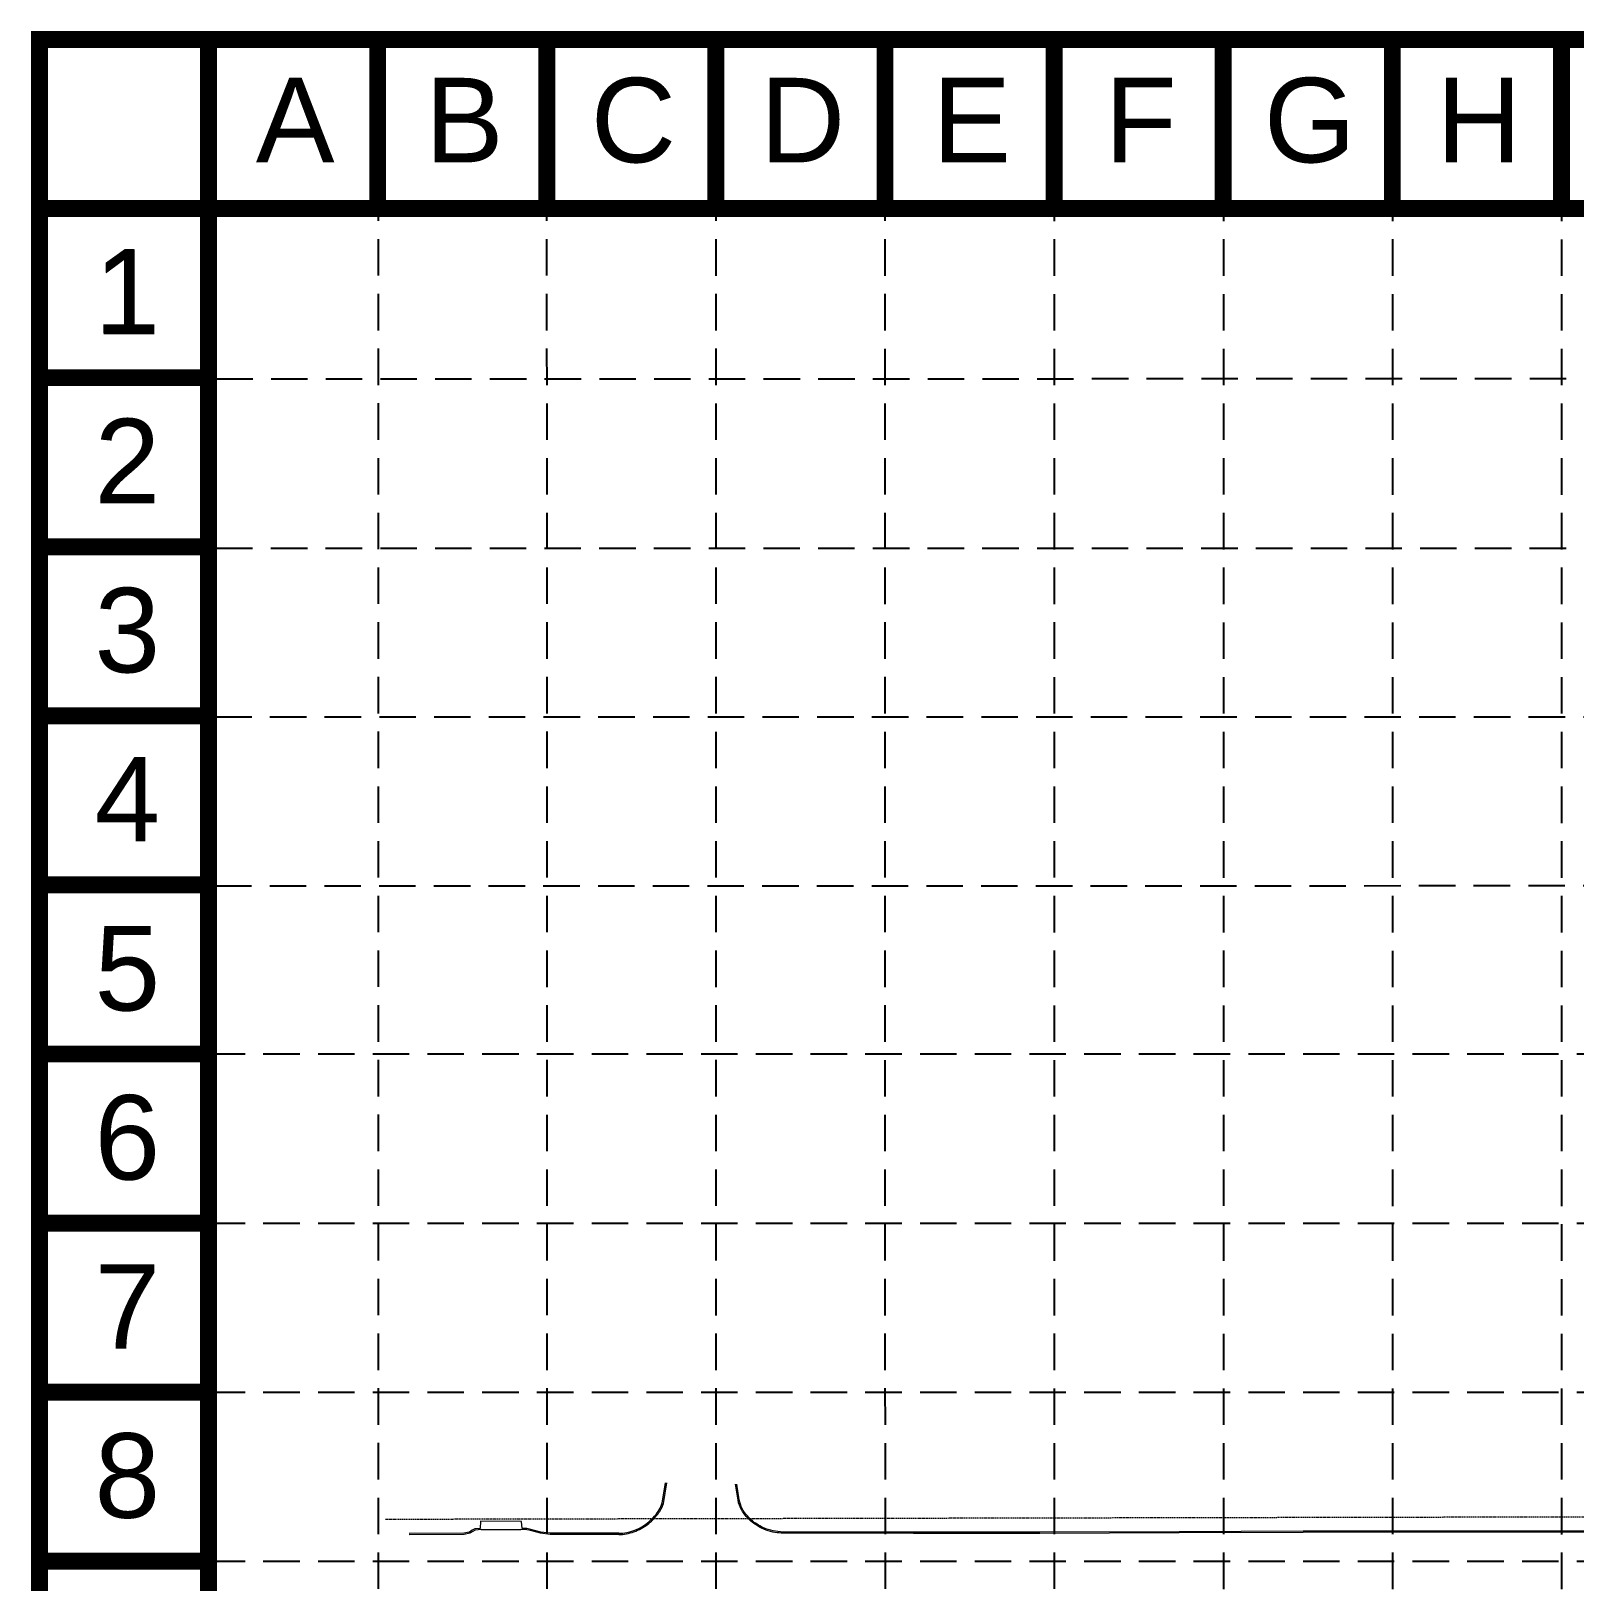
# Model space of a CAD drawing. Extents: x 18544 to 21332, y 16212 to 20668.
# Drawn here: x 18544 to 19179, y 20031 to 20668 of the extents above; entities that cross this region are included whole.
import ezdxf
from ezdxf.enums import TextEntityAlignment as Align

# ---------------------------------------------------------------- set-up
doc = ezdxf.new("R2010")
doc.units = 0
doc.header["$MEASUREMENT"] = 0
doc.linetypes.add('DASHED', pattern=[0.75, 0.5, -0.25])
doc.linetypes.add('HIDDEN', pattern=[0.375, 0.25, -0.125])
for name, color, linetype, lineweight in [('27', 7, 'Continuous', 0), ('28', 7, 'Continuous', 0), ('31', 7, 'Continuous', 0)]:
    doc.layers.add(name, color=color, linetype=linetype, lineweight=lineweight)
doc.layers.add('BASE', color=7, linetype='Continuous')
doc.layers.add('GRID', color=254, linetype='HIDDEN')
doc.styles.get("Standard").update_dxf_attribs({"font": 'ARIAL.TTF'})

msp = doc.modelspace()

# ---------------------------------------------------------------- linework, layer by layer
at = {"layer": '27', "color": 7, "linetype": 'Continuous', "lineweight": 0}
for p, q in [((18803.82, 20063.87), (18805.03, 20071.48)), ((18803.82, 20063.87), (18805.03, 20071.48)), ((18835.36, 20064.4), (18834.35, 20070.9)), ((18835.36, 20064.4), (18834.35, 20070.9))]:
    msp.add_line(p, q, dxfattribs=at)
for points in [[(18785.77, 20050.65), (18757.67, 20050.66), (18753.7, 20051.16), (18749.67, 20052.29), (18748.06, 20052.59), (18746.07, 20052.67), (18745.88, 20055.45), (18729.03, 20055.65), (18728.81, 20052.69), (18726.57, 20052.44), (18725.59, 20051.89), (18724.45, 20051.14), (18722.17, 20050.65), (18699.58, 20050.59)], [(18785.77, 20050.65), (18757.67, 20050.66), (18753.7, 20051.16), (18749.67, 20052.29), (18748.06, 20052.59), (18746.07, 20052.67), (18745.88, 20055.45), (18729.03, 20055.65), (18728.81, 20052.69), (18726.57, 20052.44), (18725.59, 20051.89), (18724.45, 20051.14), (18722.17, 20050.65), (18699.58, 20050.59)], [(19304.79, 20051.88), (19249.81, 20051.77), (19193.5, 20051.68), (19138.01, 20051.6), (19067.13, 20051.51), (19016.24, 20051.33), (18958.91, 20051.08), (18907, 20051.07), (18854.29, 20051.16)], [(19304.79, 20051.88), (19249.81, 20051.77), (19193.5, 20051.68), (19138.01, 20051.6), (19067.13, 20051.51), (19016.24, 20051.33), (18958.91, 20051.08), (18907, 20051.07), (18854.29, 20051.16)]]:
    msp.add_lwpolyline(points, dxfattribs=at)
for points, knots in [([(18785.77, 20050.65), (18790.24, 20050.65), (18796.28, 20053.15), (18801.63, 20058.81), (18803.51, 20061.87), (18803.82, 20063.87)], [0, 0, 0, 0, 0.568392, 0.74318, 1, 1, 1, 1]), ([(18785.77, 20050.65), (18790.24, 20050.65), (18796.28, 20053.15), (18801.63, 20058.81), (18803.51, 20061.87), (18803.82, 20063.87)], [0, 0, 0, 0, 0.568392, 0.74318, 1, 1, 1, 1]), ([(18854.29, 20051.16), (18851.6, 20051.16), (18847.01, 20051.86), (18841.84, 20054.7), (18837.74, 20058.48), (18835.74, 20061.96), (18835.36, 20064.4)], [0, 0, 0, 0, 0.325479, 0.546467, 0.701211, 1, 1, 1, 1]), ([(18854.29, 20051.16), (18851.6, 20051.16), (18847.01, 20051.86), (18841.84, 20054.7), (18837.74, 20058.48), (18835.74, 20061.96), (18835.36, 20064.4)], [0, 0, 0, 0, 0.325479, 0.546467, 0.701211, 1, 1, 1, 1])]:
    msp.add_open_spline(points, degree=3, knots=knots, dxfattribs=at)
at = {"layer": '28', "color": 7, "linetype": 'Continuous', "lineweight": 0}
for p, q in [((18804.32, 20063.79), (18805.53, 20071.4)), ((18804.32, 20063.79), (18805.53, 20071.4)), ((18834.87, 20064.32), (18833.86, 20070.83)), ((18834.87, 20064.32), (18833.86, 20070.83)), ((18729.28, 20052.24), (18745.6, 20052.19)), ((18729.28, 20052.24), (18745.6, 20052.19))]:
    msp.add_line(p, q, dxfattribs=at)
for points in [[(18729.28, 20052.24), (18726.72, 20051.95), (18725.85, 20051.47), (18724.64, 20050.67), (18722.22, 20050.15), (18699.58, 20050.09)], [(18729.28, 20052.24), (18726.72, 20051.95), (18725.85, 20051.47), (18724.64, 20050.67), (18722.22, 20050.15), (18699.58, 20050.09)], [(18785.77, 20050.15), (18757.64, 20050.16), (18753.6, 20050.66), (18749.56, 20051.8), (18748, 20052.09), (18745.6, 20052.19)], [(18785.77, 20050.15), (18757.64, 20050.16), (18753.6, 20050.66), (18749.56, 20051.8), (18748, 20052.09), (18745.6, 20052.19)], [(19304.79, 20051.38), (19249.81, 20051.27), (19193.5, 20051.18), (19138.01, 20051.1), (19067.13, 20051.01), (19016.24, 20050.83), (18958.91, 20050.58), (18907, 20050.57), (18854.29, 20050.66)], [(19304.79, 20051.38), (19249.81, 20051.27), (19193.5, 20051.18), (19138.01, 20051.1), (19067.13, 20051.01), (19016.24, 20050.83), (18958.91, 20050.58), (18907, 20050.57), (18854.29, 20050.66)]]:
    msp.add_lwpolyline(points, dxfattribs=at)
for points, knots in [([(18785.77, 20050.15), (18786.3, 20050.15), (18786.83, 20050.18), (18788.42, 20050.33), (18789.48, 20050.53), (18792.6, 20051.38), (18794.6, 20052.29), (18797.23, 20054), (18798.01, 20054.59), (18799.37, 20055.76), (18799.95, 20056.34), (18801.01, 20057.51), (18801.5, 20058.1), (18802.42, 20059.35), (18802.86, 20060.01), (18803.75, 20061.66), (18804.14, 20062.69), (18804.32, 20063.79)], [0, 0, 0, 0, 0.065277, 0.065277, 0.195831, 0.195831, 0.456939, 0.456939, 0.57647, 0.57647, 0.678731, 0.678731, 0.773335, 0.773335, 0.867939, 0.867939, 1, 1, 1, 1]), ([(18785.77, 20050.15), (18786.3, 20050.15), (18786.83, 20050.18), (18788.42, 20050.33), (18789.48, 20050.53), (18792.6, 20051.38), (18794.6, 20052.29), (18797.23, 20054), (18798.01, 20054.59), (18799.37, 20055.76), (18799.95, 20056.34), (18801.01, 20057.51), (18801.5, 20058.1), (18802.42, 20059.35), (18802.86, 20060.01), (18803.75, 20061.66), (18804.14, 20062.69), (18804.32, 20063.79)], [0, 0, 0, 0, 0.065277, 0.065277, 0.195831, 0.195831, 0.456939, 0.456939, 0.57647, 0.57647, 0.678731, 0.678731, 0.773335, 0.773335, 0.867939, 0.867939, 1, 1, 1, 1]), ([(18854.29, 20050.66), (18853.72, 20050.66), (18853.15, 20050.68), (18851.44, 20050.79), (18850.3, 20050.95), (18847.9, 20051.46), (18846.65, 20051.84), (18844.24, 20052.86), (18843.08, 20053.48), (18841.1, 20054.83), (18840.25, 20055.51), (18838.87, 20056.84), (18838.31, 20057.45), (18837.26, 20058.77), (18836.78, 20059.46), (18835.63, 20061.48), (18835.09, 20062.87), (18834.87, 20064.32)], [0, 0, 0, 0, 0.067387, 0.067387, 0.202162, 0.202162, 0.355411, 0.355411, 0.50866, 0.50866, 0.637477, 0.637477, 0.734182, 0.734182, 0.830887, 0.830887, 1, 1, 1, 1]), ([(18854.29, 20050.66), (18853.72, 20050.66), (18853.15, 20050.68), (18851.44, 20050.79), (18850.3, 20050.95), (18847.9, 20051.46), (18846.65, 20051.84), (18844.24, 20052.86), (18843.08, 20053.48), (18841.1, 20054.83), (18840.25, 20055.51), (18838.87, 20056.84), (18838.31, 20057.45), (18837.26, 20058.77), (18836.78, 20059.46), (18835.63, 20061.48), (18835.09, 20062.87), (18834.87, 20064.32)], [0, 0, 0, 0, 0.067387, 0.067387, 0.202162, 0.202162, 0.355411, 0.355411, 0.50866, 0.50866, 0.637477, 0.637477, 0.734182, 0.734182, 0.830887, 0.830887, 1, 1, 1, 1])]:
    msp.add_open_spline(points, degree=3, knots=knots, dxfattribs=at)
at = {"layer": '31', "color": 7, "linetype": 'DASHED', "lineweight": 0}
msp.add_line((19999.9, 20059), (18689.95, 20056.35), dxfattribs=at)
msp.add_line((19999.9, 20059), (18689.95, 20056.35), dxfattribs=at)
at = {"layer": 'BASE', "color": 9}
msp.add_line((18617.17, 20595.39), (21259.21, 20595.39), dxfattribs=at)
at = {"layer": 'BASE', "const_width": 6.95}
for points in [[(18617.17, 20664.92), (18547.64, 20664.92)], [(18617.17, 20664.92), (18617.17, 20595.39)], [(18686.7, 20664.92), (18686.7, 20595.39)], [(18756.22, 20664.92), (18756.22, 20595.39)], [(18825.75, 20664.92), (18825.75, 20595.39)], [(18895.28, 20664.92), (18895.28, 20595.39)], [(18964.81, 20664.92), (18964.81, 20595.39)], [(19034.33, 20664.92), (19034.33, 20595.39)], [(19103.86, 20664.92), (19103.86, 20595.39)], [(19173.39, 20664.92), (19173.39, 20595.39)], [(18617.17, 20595.39), (18547.64, 20595.39)], [(18617.17, 20525.87), (18547.64, 20525.87)], [(18617.17, 20456.34), (18547.64, 20456.34)], [(18617.17, 20386.81), (18547.64, 20386.81)], [(18617.17, 20317.28), (18547.64, 20317.28)], [(18617.17, 20247.76), (18547.64, 20247.76)], [(18617.17, 20178.23), (18547.64, 20178.23)], [(18617.17, 20108.7), (18547.64, 20108.7)], [(18617.17, 20039.17), (18547.64, 20039.17)]]:
    msp.add_lwpolyline(points, dxfattribs=at)
for points in [[(21328.74, 16215.16), (21328.74, 20664.92), (18547.64, 20664.92), (18547.64, 16215.16)], [(21259.21, 16284.69), (21259.21, 20595.39), (18617.17, 20595.39), (18617.17, 16284.69)]]:
    msp.add_lwpolyline(points, close=True, dxfattribs=at)
at = {"layer": 'GRID', "color": 252, "linetype": 'HIDDEN', "ltscale": 60}
for p, q in [((18687.33, 16562.81), (18686.96, 20592.78)), ((18757.15, 16562.8), (18756.29, 20592.75)), ((18826.47, 16562.79), (18825.83, 20592.57)), ((18896.37, 16562.78), (18895.27, 20592.46)), ((18965.26, 16562.76), (18964.97, 20593)), ((19034.36, 16562.75), (19034.58, 20592.87)), ((19104.42, 16562.74), (19104.04, 20592.61)), ((19174.19, 16562.73), (19173.48, 20592.67)), ((18620.33, 20525.4), (21258.07, 20525.74)), ((18620.28, 20455.68), (21258.07, 20456.22)), ((18619.89, 20386.36), (21259.21, 20386.81)), ((18619.79, 20316.9), (21259.21, 20317.28)), ((18617.17, 20247.76), (21259.21, 20247.76)), ((18617.17, 20178.23), (21259.21, 20178.23)), ((18617.17, 20108.7), (21259.21, 20108.7)), ((18617.17, 20039.17), (21259.21, 20039.17))]:
    msp.add_line(p, q, dxfattribs=at)

# ---------------------------------------------------------------- texts
at = {"layer": 'BASE'}
for s, p in [('A', (18652.78, 20631.77)), ('B', (18722.3, 20631.77)), ('C', (18791.83, 20631.77)), ('D', (18861.36, 20631.77)), ('E', (18930.89, 20631.77)), ('F', (19000.41, 20631.77)), ('G', (19069.94, 20631.77)), ('H', (19139.47, 20631.77)), ('1', (18583.69, 20561.41)), ('1', (18583.77, 20561.12)), ('2', (18583.77, 20491.59)), ('3', (18583.77, 20422.06)), ('4', (18583.77, 20352.54)), ('5', (18583.77, 20283.01)), ('6', (18583.77, 20213.48)), ('7', (18583.77, 20143.95)), ('8', (18583.77, 20074.43))]:
    msp.add_text(s, height=34.76, dxfattribs=at).set_placement(p, align=Align.MIDDLE_CENTER)

doc.saveas('drawing.dxf')
